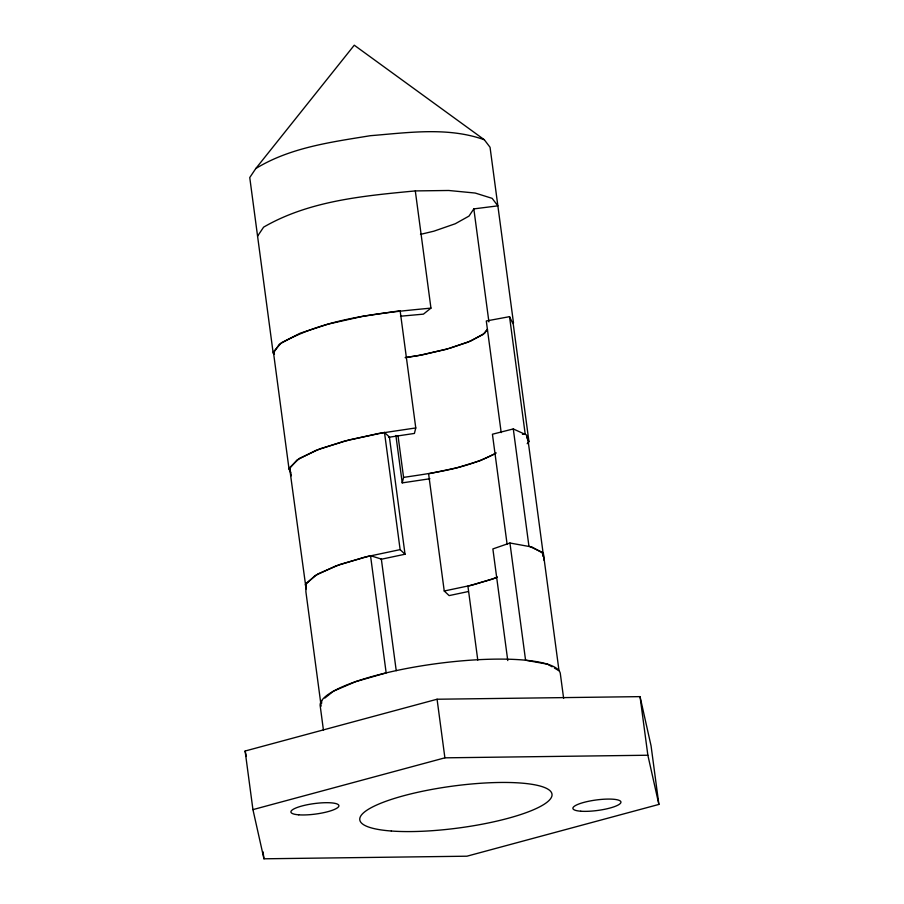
<?xml version="1.0" encoding="UTF-8"?>
<svg xmlns="http://www.w3.org/2000/svg" width="904" height="904" viewBox="0 0 904 904"><rect width="100%" height="100%" fill="white"/><g stroke="black" fill="none" stroke-linecap="round" stroke-linejoin="round"><path stroke-width="1.36" d="M321.632 703.38L321.677 700.6M543.327 556.265L543.372 553.474L531.902 546.988L509.935 543.01L492.872 548.931L507.765 660.553M429.92 478.747L402.223 482.883L403.579 477.391L397.986 435.525M290.659 472.487L289.043 469.142L273.403 351.938L281.37 342.774L300.297 333.169L328.333 324.05L362.73 316.321L400.133 310.739L415.772 427.942L414.416 433.434L388.573 437.299M513.506 323.056L490.047 147.262L484.318 139.747L354.266 45.2L255.787 168.551L249.753 177.546L273.211 353.351L279.246 344.356C324.886 317.869 379.397 313.055 430.948 308.117L415.309 190.913C363.758 195.852 309.258 200.665 263.606 227.153L257.572 236.147M415.309 190.913L448.734 190.484L475.21 193.049L492.138 198.349L497.867 205.852L473.832 208.892L469.006 216.09L455.243 223.763L433.897 231.175L420.473 234.385M487.403 329.169L484.646 333.282L470.882 340.966L449.537 348.379M289.043 469.142L297.009 459.978L315.937 450.373L343.972 441.254L378.369 433.524L415.772 427.942M487.505 329.316L482.951 334.559L467.809 342.243L445.378 349.532L417.851 355.713L405.613 357.543M527.179 443.717L528.953 441.683L513.314 324.479L509.54 316.66L486.296 320.976L501.189 432.598M306.106 588.933L289.562 467.684L299.439 458.384L320.039 448.791L349.339 439.852L384.494 432.428L389.398 437.027L405.026 554.231L380.934 559.316M305.202 584.888L315.078 575.588L335.678 565.994L364.979 557.056L400.133 549.632L405.026 554.231M430.948 308.117L423.434 314.14L400.495 316.219M324.886 698.035L333.44 691.187L355.656 681.639L386.166 672.892L370.527 555.689L340.028 564.435L317.801 573.983L306.049 583.396L305.891 591.747L321.157 706.16M255.787 168.551C290.161 147.454 331.282 142.097 370.391 135.69C408.066 132.673 447.864 126.707 484.318 139.747M496.262 452.938C467.876 468.374 435.106 472.69 403.579 477.391M495.369 453.627L480.16 460.701L456.712 467.865L428.598 473.798L444.237 591.001L449.13 595.6L468.057 591.6M497.403 576.978L492.318 579.159L467.922 586.154L477.787 660.101M495.799 577.905L472.351 585.069L444.237 591.001M245.12 751.021L437.073 699.233L640.043 696.634L651.061 745.823L658.88 804.424L466.927 856.201L263.957 858.8L252.939 809.622L245.12 751.021L246.34 756.478M252.939 809.622L444.892 757.834L647.863 755.236L658.88 804.424M544.072 560.344L528.433 443.141L526.614 435.039L513.291 428.937L492.431 434.225L507.133 544.457M448.192 348.695L422.688 354.786L405.128 357.622M522.444 434.372L525.167 433.863L509.54 316.66M370.527 555.689L381.341 559.067L396.234 670.689M552.129 666.79L547.541 664.191L525.574 660.214L509.935 543.01M554.423 668.079L559.011 670.678L543.372 553.474M526.795 437.22L528.953 441.683M273.403 351.938L274.477 354.165M543.157 556.288L542.253 552.242L528.93 546.14L513.291 428.937M289.562 467.684L291.37 475.775M640.043 696.634L647.863 755.236M563.633 698.408L560.277 673.288A121.159 26.431 -7.6 0 0 434.474 663.931A121.159 26.431 -7.6 0 0 320.265 706.34L323.429 730.059M473.832 208.892L488.917 321.903M437.073 699.233L444.892 757.834M395.884 435.445L402.223 482.883M384.494 432.428L400.133 549.632M263.03 851.828L263.957 858.8M580.775 811.216A24.227 5.288 -7.6 0 0 620.404 803.362A24.227 5.288 -7.6 0 0 589.589 801.068A24.227 5.288 -7.6 0 0 580.775 811.216M298.749 814.82A24.227 5.288 -7.6 0 0 338.378 806.967A24.227 5.288 -7.6 0 0 307.563 804.684A24.227 5.288 -7.6 0 0 298.749 814.82M391.308 831.013A96.931 21.142 -7.6 0 0 549.847 799.611A96.931 21.142 -7.6 0 0 426.575 790.435A96.931 21.142 -7.6 0 0 391.308 831.013"/></g></svg>
